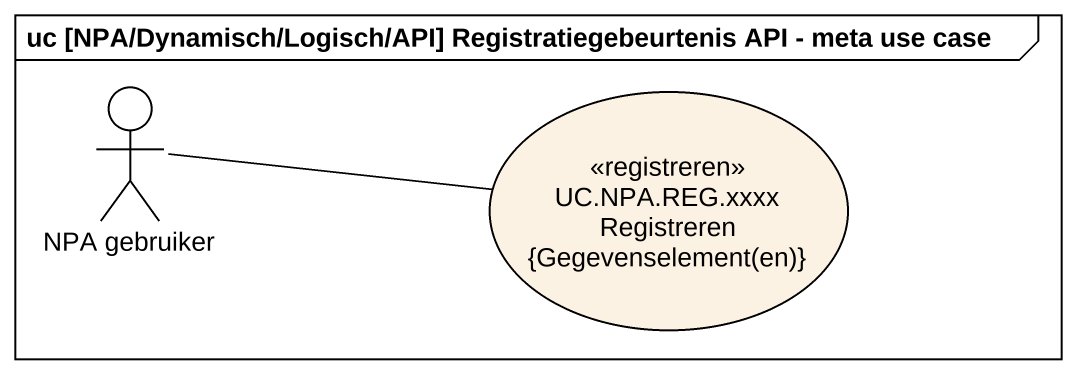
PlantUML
@startuml
mainframe uc [NPA/Dynamisch/Logisch/API] Registratiegebeurtenis API - meta use case
actor "NPA gebruiker" as NPA_gebruiker
usecase "UC.NPA.REG.xxxx Registreren {Gegevenselement(en)}" as UC_NPA_REG_xxxx_Registreren <<registreren>>
NPA_gebruiker -right- UC_NPA_REG_xxxx_Registreren
@enduml
